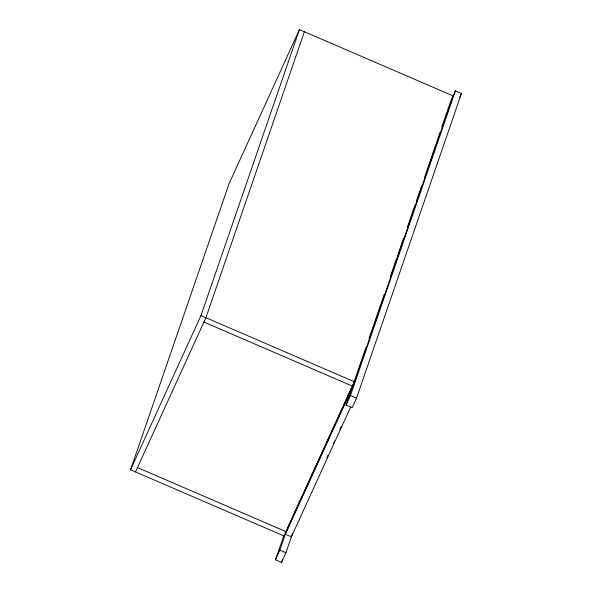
<?xml version="1.0" encoding="UTF-8"?>
<svg xmlns="http://www.w3.org/2000/svg" width="592" height="592" viewBox="0 0 592 592"><rect width="100%" height="100%" fill="white"/><g stroke="black" fill="none" stroke-linecap="round" stroke-linejoin="round"><path stroke-width="0.89" d="M130.558 469.774L229.03 183.794L299.434 29.6L453.087 95.882L354.615 381.862L284.212 536.056L130.558 469.774L200.962 315.58L299.434 29.6M304.377 31.731L205.905 317.712L135.501 471.913M292.529 533.555L285.914 552.765L281.518 562.4L275.472 559.795L283.894 535.353M284.212 536.056L285.418 532.556M275.472 559.795L279.875 550.153L287.69 527.457M281.518 562.4L282.421 559.78M451.363 99.656L455.403 90.82L461.442 93.425L356.539 398.083L352.144 407.718L346.098 405.113L365.937 347.504M369.09 338.18L370.511 334.051M370.747 333.533L384.275 294.254M390.283 276.878L396.596 258.46M397.506 255.885L403.581 238.176M407.444 227.025L414.977 205.165M416.435 200.843L421.6 185.925M424.612 177.178L439.967 132.578M441.832 126.836L451.111 100.218M346.098 405.113L350.501 395.478L455.403 90.82M459.607 97.443L461.442 93.425M287.638 527.842L293.136 515.795M293.869 514.189L295.341 510.977M295.719 510.141L302.616 495.045M303.378 493.365L317.934 461.494M318.696 459.821L336.315 421.238M337.077 419.565L342.82 406.985M343.589 405.305L345.121 401.953M345.499 401.11L351.737 387.457M287.401 528.493L330.425 434.225M331.187 432.604L353.394 383.919M351.574 389.218L285.344 534.258L291.39 536.87L350.723 406.919M326.902 457.794L328.049 455.278M333.407 443.541L334.554 441.025M339.919 429.289L341.066 426.773M200.962 315.58L354.615 381.862M203.922 322.048L352.64 386.199M350.501 395.478L356.539 398.083M137.485 467.576L286.195 531.72M279.875 550.153L285.914 552.765"/></g></svg>
